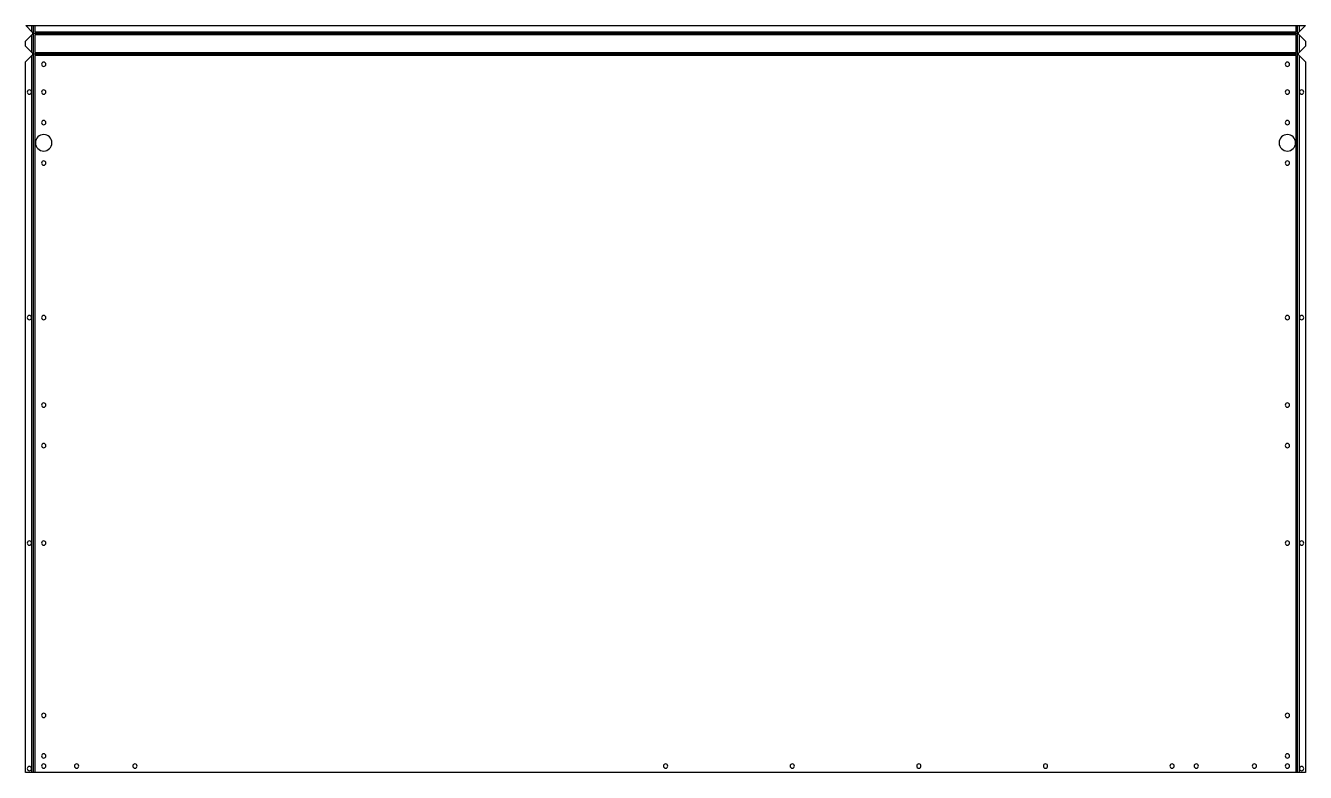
# Model space of a CAD drawing. Header units: millimetres. Extents: x 0 to 1011, y 0 to 590.
import ezdxf

# ---------------------------------------------------------------- set-up
doc = ezdxf.new("R2010")
doc.units = ezdxf.units.MM

msp = doc.modelspace()

# ---------------------------------------------------------------- linework, layer by layer
at = {"layer": 'BEND'}
for p, q in [((6.1, 589.5), (6.1, 583.4)), ((1004.4, 583.4, 0), (1004.4, 589.5, 0)), ((1004.7, 583.4, 0), (5.8, 583.4)), ((6.1, 583.4), (6.1, 567.1)), ((1004.4, 567.1, 0), (1004.4, 583.4, 0)), ((1004.7, 567.1, 0), (5.8, 567.1)), ((6.1, 567.1), (6.1, 0)), ((1004.4, 0, 0), (1004.4, 567.1, 0))]:
    msp.add_line(p, q, dxfattribs=at)
at = {"layer": 'BEND_EXTENT'}
for p, q in [((5, 584.6), (5, 589.5)), ((7.3, 589.5), (7.3, 584.5)), ((1003.3, 584.5, 0), (1003.3, 589.5, 0)), ((1005.5, 589.5, 0), (1005.5, 584.6, 0)), ((5, 568.3), (5, 582.2)), ((7.3, 584.5), (1003.3, 584.5, 0)), ((1005.5, 582.2, 0), (1005.5, 568.3, 0)), ((5, 0), (5, 565.9)), ((7.3, 566), (7.3, 0)), ((1003.3, 566, 0), (7.3, 566)), ((1003.3, 0, 0), (1003.3, 566, 0)), ((1005.5, 565.9, 0), (1005.5, 0, 0))]:
    msp.add_line(p, q, dxfattribs=at)
msp.add_lwpolyline([(1003.3, 568.3), (1003.3, 582.3), (7.3, 582.3), (7.3, 568.3)], close=True, dxfattribs=at)
at = {"layer": 'INTERIOR_PROFILES', "extrusion": (0, 0, -1)}
for centre, radius in [((-14.3, 559), 1.7), ((-996.3, 559), 1.7), ((-3, 537), 1.7), ((-14.3, 537), 1.7), ((-996.3, 537), 1.7), ((-1007.5, 537), 1.7), ((-14.3, 513), 1.7), ((-996.3, 513), 1.7), ((-14.3, 497), 6.5), ((-996.3, 497), 6.5), ((-14.3, 481), 1.7), ((-996.3, 481), 1.7), ((-3, 359), 1.7), ((-14.3, 359), 1.7), ((-996.3, 359), 1.7), ((-1007.5, 359), 1.7), ((-14.3, 290), 1.7), ((-996.3, 290), 1.7), ((-14.3, 258), 1.7), ((-996.3, 258), 1.7), ((-3, 181), 1.7), ((-14.3, 181), 1.7), ((-996.3, 181), 1.7), ((-1007.5, 181), 1.7), ((-14.3, 45), 1.7), ((-996.3, 45), 1.7), ((-14.3, 13), 1.7), ((-996.3, 13), 1.7), ((-3, 3), 1.7), ((-14.3, 5), 1.7), ((-40.3, 5), 1.7), ((-86.3, 5), 1.7), ((-505.3, 5), 1.7), ((-605.3, 5), 1.7), ((-705.3, 5), 1.7), ((-805.3, 5), 1.7), ((-905.3, 5), 1.7), ((-924.3, 5), 1.7), ((-970.3, 5), 1.7), ((-996.3, 5), 1.7), ((-1007.5, 3), 1.7)]:
    msp.add_circle(centre, radius, dxfattribs=at)
at = {"layer": 'OUTER_PROFILES'}
msp.add_lwpolyline([(1005, 584.1, 0.414214), (1005, 582.7), (1010.5, 577.2), (1010.5, 573.3), (1005, 567.8, 0.414214), (1005, 566.4), (1010.5, 560.9), (1010.5, 0), (0, 0), (0, 560.9), (5.5, 566.4, 0.414214), (5.5, 567.8), (0, 573.3), (0, 577.2), (5.5, 582.7, 0.414214), (5.5, 584.1), (0.1, 589.5), (1010.5, 589.5)], format="xyb", close=True, dxfattribs=at)

doc.saveas('drawing.dxf')
